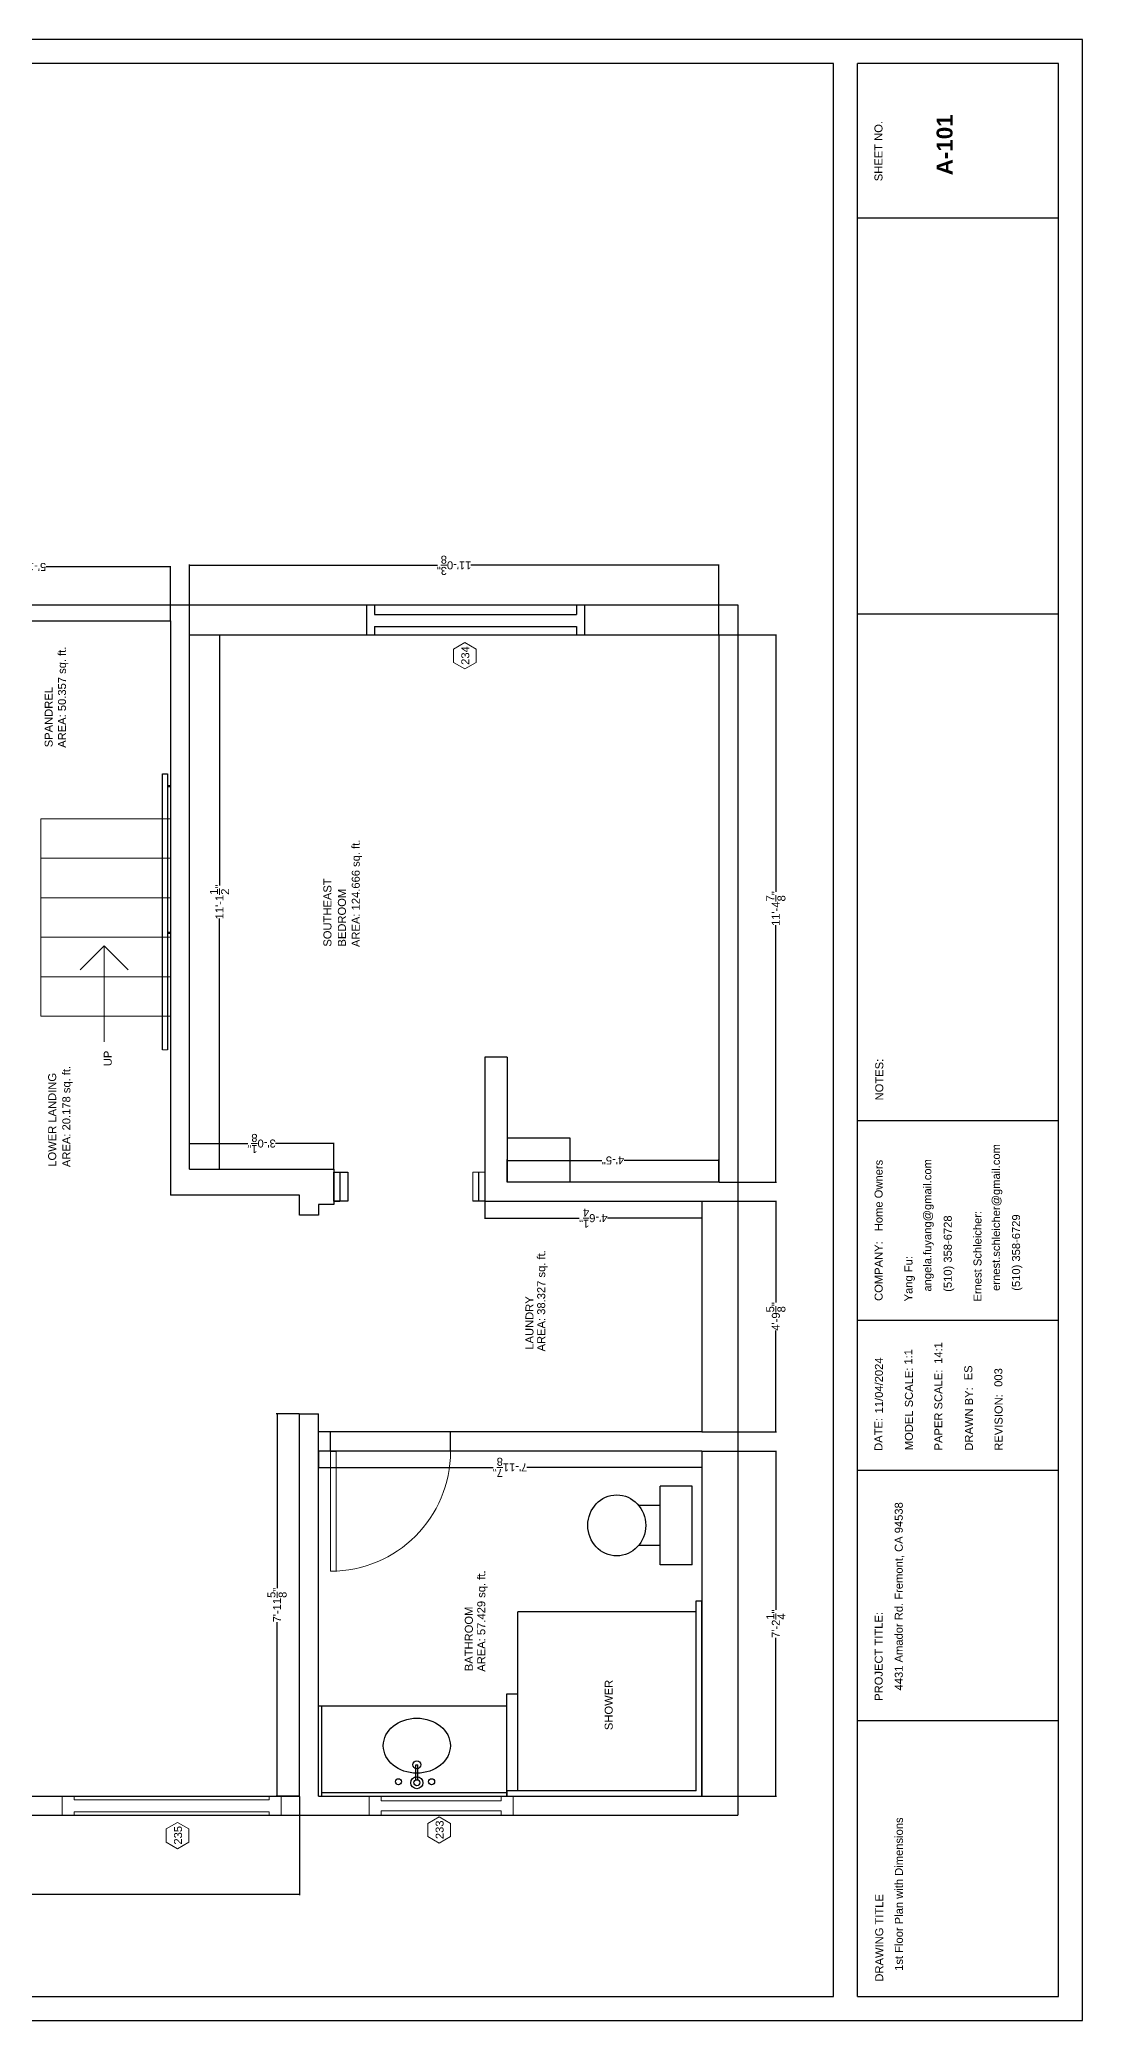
# Model space of a CAD drawing. Header units: inches. Extents: x -601 to 0, y 0 to 495.
# Drawn here: x -260.8 to 0, y 0 to 495.1 of the extents above; entities that cross this region are included whole.
import ezdxf

# ---------------------------------------------------------------- set-up
doc = ezdxf.new("R2010")
doc.units = ezdxf.units.IN
doc.header["$MEASUREMENT"] = 0
doc.layers.get('0').update_dxf_attribs({"color": 1, "lineweight": 9})
for name, color, linetype, lineweight in [('00-page-edge', 7, 'Continuous', 9), ('A101-Dimensions', 7, 'Continuous', 9), ('A101-Floorplan-1st-floor', 7, 'Continuous', 9), ('A101-Text', 7, 'Continuous', 9)]:
    doc.layers.add(name, color=color, linetype=linetype, lineweight=lineweight)
doc.layers.add('Title Block', color=7, linetype='Continuous')
doc.layers.add('Title Block Text', color=7, linetype='Continuous')
doc.styles.add('Large', font='Arial Bold.ttf', dxfattribs={"height": 4})
doc.styles.get("Standard").update_dxf_attribs({"font": 'Arial.ttf', "height": 2})
doc.dimstyles.get("Standard").update_dxf_attribs({"dimtxt": 0.18, "dimasz": 0.1175, "dimexe": 0.18, "dimexo": 0.0625, "dimgap": 0.09, "dimtad": 0, "dimtoh": 1, "dimdec": 3, "dimzin": 0, "dimdsep": 46, "dimlunit": 4, "dimtxsty": 'Standard', "dimblk": 'ARCHTICK', "dimblk1": 'ARCHTICK', "dimblk2": 'ARCHTICK', "dimcen": 0.09, "dimadec": 1, "dimazin": 0, "dimtfac": 1, "dimtdec": 3, "dimtofl": 0, "dimtmove": 0, "dimatfit": 3, "dimfxl": 1, "dimtolj": 1, "dimtzin": 0, "dimarcsym": 0})

# ---------------------------------------------------------------- blocks, each defined once
blk = doc.blocks.new('L1-bathroom-door')
at = {"layer": 'A101-Floorplan-1st-floor'}
for p, q in [((0, 0), (-30, 0)), ((0, -1.375), (-30, -1.375))]:
    blk.add_line(p, q, dxfattribs=at)
at = {"layer": 'A101-Floorplan-1st-floor', "lineweight": 30}
blk.add_line((0, 0), (0, -1.375), dxfattribs=at)
at = {"layer": 'A101-Floorplan-1st-floor'}
blk.add_arc((0, 0), 30, 180, 270, dxfattribs=at)
blk = doc.blocks.new('L1-bathroom-window')
at = {"layer": 'A101-Floorplan-1st-floor'}
for p, q in [((0, 36), (-4.76, 36)), ((-3.69, 33), (-4.76, 33)), ((-3.69, 3), (-3.69, 33)), ((0, 33), (-1.19, 33)), ((-1.19, 3), (-1.19, 33)), ((-4.76, 3), (-3.69, 3)), ((-4.76, 0), (0, 0)), ((-1.19, 3), (0, 3))]:
    blk.add_line(p, q, dxfattribs=at)
at = {"layer": 'A101-Floorplan-1st-floor', "lineweight": 30}
for p, q in [((-4.76, 36), (-4.76, 33)), ((0, 36), (-0.01, 33)), ((-4.76, 3), (-4.76, 0)), ((-0.01, 3), (0, 0))]:
    blk.add_line(p, q, dxfattribs=at)
blk = doc.blocks.new('L1-family-room-window')
at = {"layer": 'A101-Floorplan-1st-floor'}
for p, q in [((0.01, 54.75), (-4.75, 54.75)), ((-3.93, 51.75), (-4.75, 51.75)), ((-3.93, 3), (-3.93, 51.75)), ((0.01, 51.75), (-0.93, 51.75)), ((-0.93, 3), (-0.93, 51.75)), ((-4.75, 3), (-3.93, 3)), ((-4.75, 0), (0.01, 0)), ((-0.93, 3), (0.01, 3))]:
    blk.add_line(p, q, dxfattribs=at)
at = {"layer": 'A101-Floorplan-1st-floor', "lineweight": 30}
for p, q in [((-4.75, 54.75), (-4.75, 51.75)), ((0.01, 54.75), (0.01, 51.75)), ((-4.75, 3), (-4.75, 0)), ((0, 3), (0.01, 0))]:
    blk.add_line(p, q, dxfattribs=at)
blk = doc.blocks.new('L1-toilet')
at = {"lineweight": 30}
for p, q in [((-14.81, 8), (-14.81, 13.4)), ((-4.81, 8), (-4.81, 13.4)), ((-19.63, 0), (-19.63, 8)), ((-19.63, 8), (0, 8)), ((0, 0), (0, 8)), ((-19.63, 0), (0, 0))]:
    blk.add_line(p, q, dxfattribs=at)
blk.add_ellipse((-9.81, 18.88), major_axis=(7.62, 0), ratio=0.95082, dxfattribs=at)
blk = doc.blocks.new('L1-bathroom-sink-faucets-bowl')
at = {"lineweight": 30}
for p, q in [((2.21, 0.25), (5.98, 0.25)), ((5.98, 0.25), (5.98, -0.25)), ((2.21, -0.25), (5.98, -0.25))]:
    blk.add_line(p, q, dxfattribs=at)
for centre, radius in [((1.75, 4.59), 0.75), ((1.5, 0), 1.5), ((1.5, 0), 0.75), ((6, 0), 1), ((1.75, -3.69), 0.75)]:
    blk.add_circle(centre, radius, dxfattribs=at)
blk.add_ellipse((10.75, 0), major_axis=(0, -8.38), ratio=0.820896, dxfattribs=at)
blk = doc.blocks.new('L1-granite-splash-and-counter')
at = {"layer": 'A101-Floorplan-1st-floor', "lineweight": 30}
for p, q in [((0, 0), (22.63, 0)), ((0, 0), (0, -0.88)), ((22.63, 0), (22.63, -47.13)), ((0, -0.88), (22.63, -0.88)), ((0, -0.88), (0, -47.13)), ((0.88, -47.13), (0.88, -0.88)), ((0, -47.13), (0.88, -47.13)), ((0.88, -47.13), (22.63, -47.13))]:
    blk.add_line(p, q, dxfattribs=at)
blk = doc.blocks.new('L1-shower-tiles-and-glass-walls')
at = {"layer": 'A101-Floorplan-1st-floor', "lineweight": 30}
for p, q in [((1.37, 48.75), (0, 48.75)), ((0, 48.75), (0, 48.75)), ((0, 48.75), (0, 0)), ((1.37, 1.37), (1.37, 48.75)), ((1.37, 48.75), (25.62, 48.75)), ((1.37, 46), (46.12, 46)), ((25.62, 48.75), (25.62, 46)), ((46.12, 1.37), (46.12, 46)), ((0, 0), (48.88, 0)), ((1.37, 1.37), (48.88, 1.37)), ((48.88, 1.37), (48.88, 0))]:
    blk.add_line(p, q, dxfattribs=at)
blk = doc.blocks.new('_ArchTick')
at = {"color": 0, "linetype": 'ByBlock', "lineweight": 30, "const_width": 0.15}
blk.add_lwpolyline([(-0.5, -0.5), (0.5, 0.5)], dxfattribs=at)
blk = doc.blocks.new('*D181')
at = {"layer": 'A101-Dimensions', "color": 0, "lineweight": -2, "transparency": 16777216}
for p, q in [((-523.24, 55.97), (-523.24, 31.27)), ((-195.83, 55.97), (-195.83, 31.27)), ((-523.24, 31.45), (-363.8, 31.45)), ((-195.83, 31.45), (-355.27, 31.45))]:
    blk.add_line(p, q, dxfattribs=at)
at = {"layer": 'A101-Dimensions', "color": 0, "lineweight": -2, "transparency": 16777216, "xscale": 0.1175, "yscale": 0.1175, "zscale": 0.1175, "rotation": 180}
blk.add_blockref('_ArchTick', (-523.24, 31.45), dxfattribs=at)
at = {"layer": 'A101-Dimensions', "color": 0, "lineweight": -2, "transparency": 16777216, "xscale": 0.1175, "yscale": 0.1175, "zscale": 0.1175}
blk.add_blockref('_ArchTick', (-195.83, 31.45), dxfattribs=at)
at = {"layer": 'A101-Dimensions', "color": 0, "lineweight": 5, "transparency": 16777216, "insert": (-359.53, 31.45), "char_height": 2, "attachment_point": 5, "rotation": 180}
blk.add_mtext('\\A1;27\'-3{\\H1x;\\S3/8;}"', dxfattribs=at)
blk = doc.blocks.new('*D186')
at = {"layer": 'A101-Dimensions', "color": 0, "lineweight": -2, "transparency": 16777216}
for p, q in [((-195.89, 151.6), (-201.6, 151.6)), ((-201.42, 151.6), (-201.42, 108.07)), ((-201.42, 56.04), (-201.42, 99.57)), ((-195.89, 56.04), (-201.6, 56.04))]:
    blk.add_line(p, q, dxfattribs=at)
at = {"layer": 'A101-Dimensions', "color": 0, "lineweight": -2, "transparency": 16777216, "xscale": 0.1175, "yscale": 0.1175, "zscale": 0.1175}
for p, rotation in [((-201.42, 151.6), 90), ((-201.42, 56.04), 270)]:
    blk.add_blockref('_ArchTick', p, dxfattribs=dict(at, rotation=rotation))
at = {"layer": 'A101-Dimensions', "color": 0, "lineweight": 5, "transparency": 16777216, "insert": (-201.42, 103.82), "char_height": 2, "attachment_point": 5, "rotation": 90}
blk.add_mtext('\\A1;7\'-11{\\H1x;\\S5/8;}"', dxfattribs=at)
blk = doc.blocks.new('*D187')
at = {"layer": 'A101-Dimensions', "color": 0, "lineweight": -2, "transparency": 16777216}
for p, q in [((-223.26, 346.32), (-215.63, 346.32)), ((-215.81, 346.32), (-215.81, 283.73)), ((-215.81, 212.82), (-215.81, 275.41)), ((-223.26, 212.82), (-215.63, 212.82))]:
    blk.add_line(p, q, dxfattribs=at)
at = {"layer": 'A101-Dimensions', "color": 0, "lineweight": -2, "transparency": 16777216, "xscale": 0.1175, "yscale": 0.1175, "zscale": 0.1175}
for p, rotation in [((-215.81, 346.32), 90), ((-215.81, 212.82), 270)]:
    blk.add_blockref('_ArchTick', p, dxfattribs=dict(at, rotation=rotation))
at = {"layer": 'A101-Dimensions', "color": 0, "lineweight": 5, "transparency": 16777216, "insert": (-215.81, 279.57), "char_height": 2, "attachment_point": 5, "rotation": 90}
blk.add_mtext('\\A1;11\'-1{\\H1x;\\S1/2;}"', dxfattribs=at)
blk = doc.blocks.new('*D188')
at = {"layer": 'A101-Dimensions', "color": 0, "lineweight": -2, "transparency": 16777216}
for p, q in [((-223.32, 212.88), (-223.32, 219.37)), ((-223.32, 219.19), (-208.75, 219.19)), ((-187.23, 219.19), (-201.8, 219.19)), ((-187.23, 212.88), (-187.23, 219.37))]:
    blk.add_line(p, q, dxfattribs=at)
at = {"layer": 'A101-Dimensions', "color": 0, "lineweight": -2, "transparency": 16777216, "xscale": 0.1175, "yscale": 0.1175, "zscale": 0.1175, "rotation": 180}
blk.add_blockref('_ArchTick', (-223.32, 219.19), dxfattribs=at)
at = {"layer": 'A101-Dimensions', "color": 0, "lineweight": -2, "transparency": 16777216, "xscale": 0.1175, "yscale": 0.1175, "zscale": 0.1175}
blk.add_blockref('_ArchTick', (-187.23, 219.19), dxfattribs=at)
at = {"layer": 'A101-Dimensions', "color": 0, "lineweight": 5, "transparency": 16777216, "insert": (-205.28, 219.19), "char_height": 2, "attachment_point": 5, "rotation": 180}
blk.add_mtext('\\A1;3\'-0{\\H1x;\\S1/8;}"', dxfattribs=at)
blk = doc.blocks.new('*D189')
at = {"layer": 'A101-Dimensions', "color": 0, "lineweight": -2, "transparency": 16777216}
for p, q in [((-223.32, 346.38), (-223.32, 363.91)), ((-223.32, 363.73), (-161.28, 363.73)), ((-90.93, 363.73), (-152.97, 363.73)), ((-90.93, 346.38), (-90.93, 363.91))]:
    blk.add_line(p, q, dxfattribs=at)
at = {"layer": 'A101-Dimensions', "color": 0, "lineweight": -2, "transparency": 16777216, "xscale": 0.1175, "yscale": 0.1175, "zscale": 0.1175, "rotation": 180}
blk.add_blockref('_ArchTick', (-223.32, 363.73), dxfattribs=at)
at = {"layer": 'A101-Dimensions', "color": 0, "lineweight": -2, "transparency": 16777216, "xscale": 0.1175, "yscale": 0.1175, "zscale": 0.1175}
blk.add_blockref('_ArchTick', (-90.93, 363.73), dxfattribs=at)
at = {"layer": 'A101-Dimensions', "color": 0, "lineweight": 5, "transparency": 16777216, "insert": (-157.13, 363.73), "char_height": 2, "attachment_point": 5, "rotation": 180}
blk.add_mtext('\\A1;11\'-0{\\H1x;\\S3/8;}"', dxfattribs=at)
blk = doc.blocks.new('*D190')
at = {"layer": 'A101-Dimensions', "color": 0, "lineweight": -2, "transparency": 16777216}
for p, q in [((-95.14, 142.29), (-76.49, 142.29)), ((-76.67, 142.29), (-76.67, 102.66)), ((-76.67, 56.04), (-76.67, 95.66)), ((-95.14, 56.04), (-76.49, 56.04))]:
    blk.add_line(p, q, dxfattribs=at)
at = {"layer": 'A101-Dimensions', "color": 0, "lineweight": -2, "transparency": 16777216, "xscale": 0.1175, "yscale": 0.1175, "zscale": 0.1175}
for p, rotation in [((-76.67, 142.29), 90), ((-76.67, 56.04), 270)]:
    blk.add_blockref('_ArchTick', p, dxfattribs=dict(at, rotation=rotation))
at = {"layer": 'A101-Dimensions', "color": 0, "lineweight": 5, "transparency": 16777216, "insert": (-76.67, 99.16), "char_height": 2, "attachment_point": 5, "rotation": 90}
blk.add_mtext('\\A1;7\'-2{\\H1x;\\S1/4;}"', dxfattribs=at)
blk = doc.blocks.new('*D191')
at = {"layer": 'A101-Dimensions', "color": 0, "lineweight": -2, "transparency": 16777216}
for p, q in [((-95.14, 204.76), (-76.49, 204.76)), ((-76.67, 204.76), (-76.67, 179.48)), ((-76.67, 147.16), (-76.67, 172.44)), ((-95.14, 147.16), (-76.49, 147.16))]:
    blk.add_line(p, q, dxfattribs=at)
at = {"layer": 'A101-Dimensions', "color": 0, "lineweight": -2, "transparency": 16777216, "xscale": 0.1175, "yscale": 0.1175, "zscale": 0.1175}
for p, rotation in [((-76.67, 204.76), 90), ((-76.67, 147.16), 270)]:
    blk.add_blockref('_ArchTick', p, dxfattribs=dict(at, rotation=rotation))
at = {"layer": 'A101-Dimensions', "color": 0, "lineweight": 5, "transparency": 16777216, "insert": (-76.67, 175.96), "char_height": 2, "attachment_point": 5, "rotation": 90}
blk.add_mtext('\\A1;4\'-9{\\H1x;\\S5/8;}"', dxfattribs=at)
blk = doc.blocks.new('*D192')
at = {"layer": 'A101-Dimensions', "color": 0, "lineweight": -2, "transparency": 16777216}
for p, q in [((-90.86, 346.32), (-76.49, 346.32)), ((-76.67, 346.32), (-76.67, 282.07)), ((-76.67, 209.51), (-76.67, 273.76)), ((-90.86, 209.51), (-76.49, 209.51))]:
    blk.add_line(p, q, dxfattribs=at)
at = {"layer": 'A101-Dimensions', "color": 0, "lineweight": -2, "transparency": 16777216, "xscale": 0.1175, "yscale": 0.1175, "zscale": 0.1175}
for p, rotation in [((-76.67, 346.32), 90), ((-76.67, 209.51), 270)]:
    blk.add_blockref('_ArchTick', p, dxfattribs=dict(at, rotation=rotation))
at = {"layer": 'A101-Dimensions', "color": 0, "lineweight": 5, "transparency": 16777216, "insert": (-76.67, 277.91), "char_height": 2, "attachment_point": 5, "rotation": 90}
blk.add_mtext('\\A1;11\'-4{\\H1x;\\S7/8;}"', dxfattribs=at)
blk = doc.blocks.new('*D193')
at = {"layer": 'A101-Dimensions', "color": 0, "lineweight": -2, "transparency": 16777216}
for p, q in [((-143.86, 209.57), (-143.86, 215.16)), ((-143.86, 214.98), (-120.18, 214.98)), ((-90.93, 214.98), (-114.61, 214.98)), ((-90.93, 209.57), (-90.93, 215.16))]:
    blk.add_line(p, q, dxfattribs=at)
at = {"layer": 'A101-Dimensions', "color": 0, "lineweight": -2, "transparency": 16777216, "xscale": 0.1175, "yscale": 0.1175, "zscale": 0.1175, "rotation": 180}
blk.add_blockref('_ArchTick', (-143.86, 214.98), dxfattribs=at)
at = {"layer": 'A101-Dimensions', "color": 0, "lineweight": -2, "transparency": 16777216, "xscale": 0.1175, "yscale": 0.1175, "zscale": 0.1175}
blk.add_blockref('_ArchTick', (-90.93, 214.98), dxfattribs=at)
at = {"layer": 'A101-Dimensions', "color": 0, "lineweight": 5, "transparency": 16777216, "insert": (-117.4, 214.98), "char_height": 2, "attachment_point": 5, "rotation": 180}
blk.add_mtext('\\A1;4\'-5"', dxfattribs=at)
blk = doc.blocks.new('*D194')
at = {"layer": 'A101-Dimensions', "color": 0, "lineweight": -2, "transparency": 16777216}
for p, q in [((-149.45, 204.69), (-149.45, 200.36)), ((-95.2, 204.69), (-95.2, 200.36)), ((-149.45, 200.54), (-125.87, 200.54)), ((-95.2, 200.54), (-118.78, 200.54))]:
    blk.add_line(p, q, dxfattribs=at)
at = {"layer": 'A101-Dimensions', "color": 0, "lineweight": -2, "transparency": 16777216, "xscale": 0.1175, "yscale": 0.1175, "zscale": 0.1175, "rotation": 180}
blk.add_blockref('_ArchTick', (-149.45, 200.54), dxfattribs=at)
at = {"layer": 'A101-Dimensions', "color": 0, "lineweight": -2, "transparency": 16777216, "xscale": 0.1175, "yscale": 0.1175, "zscale": 0.1175}
blk.add_blockref('_ArchTick', (-95.2, 200.54), dxfattribs=at)
at = {"layer": 'A101-Dimensions', "color": 0, "lineweight": 5, "transparency": 16777216, "insert": (-122.32, 200.54), "char_height": 2, "attachment_point": 5, "rotation": 180}
blk.add_mtext('\\A1;4\'-6{\\H1x;\\S1/4;}"', dxfattribs=at)
blk = doc.blocks.new('*D195')
at = {"layer": 'A101-Dimensions', "color": 0, "lineweight": -2, "transparency": 16777216}
for p, q in [((-191.08, 142.22), (-191.08, 138.05)), ((-95.2, 142.22), (-95.2, 138.05)), ((-191.08, 138.23), (-147.38, 138.23)), ((-95.2, 138.23), (-138.9, 138.23))]:
    blk.add_line(p, q, dxfattribs=at)
at = {"layer": 'A101-Dimensions', "color": 0, "lineweight": -2, "transparency": 16777216, "xscale": 0.1175, "yscale": 0.1175, "zscale": 0.1175, "rotation": 180}
blk.add_blockref('_ArchTick', (-191.08, 138.23), dxfattribs=at)
at = {"layer": 'A101-Dimensions', "color": 0, "lineweight": -2, "transparency": 16777216, "xscale": 0.1175, "yscale": 0.1175, "zscale": 0.1175}
blk.add_blockref('_ArchTick', (-95.2, 138.23), dxfattribs=at)
at = {"layer": 'A101-Dimensions', "color": 0, "lineweight": 5, "transparency": 16777216, "insert": (-143.14, 138.23), "char_height": 2, "attachment_point": 5, "rotation": 180}
blk.add_mtext('\\A1;7\'-11{\\H1x;\\S7/8;}"', dxfattribs=at)
blk = doc.blocks.new('*D198')
at = {"layer": 'A101-Dimensions', "color": 0, "lineweight": -2, "transparency": 16777216}
for p, q in [((-298.86, 349.88), (-298.86, 363.5)), ((-298.86, 363.32), (-267.75, 363.32)), ((-228.07, 363.32), (-259.18, 363.32)), ((-228.07, 349.88), (-228.07, 363.5))]:
    blk.add_line(p, q, dxfattribs=at)
at = {"layer": 'A101-Dimensions', "color": 0, "lineweight": -2, "transparency": 16777216, "xscale": 0.1175, "yscale": 0.1175, "zscale": 0.1175, "rotation": 180}
blk.add_blockref('_ArchTick', (-298.86, 363.32), dxfattribs=at)
at = {"layer": 'A101-Dimensions', "color": 0, "lineweight": -2, "transparency": 16777216, "xscale": 0.1175, "yscale": 0.1175, "zscale": 0.1175}
blk.add_blockref('_ArchTick', (-228.07, 363.32), dxfattribs=at)
at = {"layer": 'A101-Dimensions', "color": 0, "lineweight": 5, "transparency": 16777216, "insert": (-263.47, 363.32), "char_height": 2, "attachment_point": 5, "rotation": 180}
blk.add_mtext('\\A1;5\'-10{\\H1x;\\S3/4;}"', dxfattribs=at)
blk = doc.blocks.new('L1-south-stairway-5-steps')
at = {"layer": 'A101-Floorplan-1st-floor', "lineweight": 5}
for p, q in [((-49.375, 0), (0, 0)), ((-49.375, 0), (-49.375, -32.40625)), ((-39.5, 0), (-39.5, -32.40625)), ((-29.625, 0), (-29.625, -32.40625)), ((-19.75, 0), (-19.75, -32.40625)), ((-9.875, 0), (-9.875, -32.40625)), ((0, 0), (0, -32.40625))]:
    blk.add_line(p, q, dxfattribs=at)
blk = doc.blocks.new('L1-south-stairway-handrail')
at = {"layer": 'A101-Floorplan-1st-floor', "lineweight": -3}
for p, q in [((-57.8, 1.25), (11.23, 1.25)), ((11.23, 0), (-57.8, 0)), ((-28.71, -0.75), (-28.71, 0)), ((-28.46, -0.75), (-28.46, 0)), ((8.09, 0), (8.09, -0.75)), ((8.34, 0), (8.34, -0.75)), ((11.23, 1.25), (11.23, 0))]:
    blk.add_line(p, q, dxfattribs=at)
at = {"layer": 'A101-Floorplan-1st-floor', "lineweight": 5}
blk.add_line((-57.8, 1.25), (-57.8, 0), dxfattribs=at)
blk = doc.blocks.new('L1-arrow')
at = {"lineweight": 5}
for p, q in [((188.32, -365.98), (182.32, -359.98)), ((182.32, -365.98), (164.32, -365.98)), ((182.32, -365.98), (188.32, -365.98)), ((188.32, -365.98), (182.32, -371.98))]:
    blk.add_line(p, q, dxfattribs=at)
blk = doc.blocks.new('L1-south-east-bedroom-window')
at = {"layer": 'A101-Floorplan-1st-floor', "lineweight": -3}
for p, q in [((7.5, 54.5), (0, 54.5)), ((0, 54.5), (0, 52.5)), ((7.5, 54.5), (7.5, 52.5)), ((2.15, 52.5), (0, 52.5)), ((2.15, 52.5), (2.13, 2)), ((5.1, 52.5), (5.12, 2)), ((7.5, 52.5), (5.1, 52.5)), ((2.13, 2), (0, 2)), ((0, 2), (0, 0)), ((7.5, 0), (0, 0)), ((7.5, 2), (5.12, 2)), ((7.5, 2), (7.5, 0))]:
    blk.add_line(p, q, dxfattribs=at)
blk = doc.blocks.new('window-233')
blk.add_lwpolyline([(-1.66, 2.84), (-3.31, -0.01), (-1.66, -2.87), (1.63, -2.87), (3.28, -0.01), (1.63, 2.84)], close=True)
blk.add_text('233', height=2).set_placement((-2.29, -1.12))
blk = doc.blocks.new('window-235')
blk.add_lwpolyline([(-2, 2.97), (-3.65, 0.11), (-2, -2.74), (1.3, -2.74), (2.94, 0.11), (1.3, 2.97)], close=True)
blk.add_text('235', height=2).set_placement((-2.63, -1))
blk = doc.blocks.new('window-234')
blk.add_lwpolyline([(-1.79, 3.01), (-3.44, 0.15), (-1.79, -2.7), (1.51, -2.7), (3.16, 0.15), (1.51, 3.01)], close=True)
blk.add_text('234', height=2).set_placement((-2.41, -0.96))

msp = doc.modelspace()

# ---------------------------------------------------------------- linework, layer by layer
for p, q in [((-50.2738, 6), (-50.2738, 6)), ((-50.2738, 6), (-50.2738, 6)), ((-48, 6), (-48, 6)), ((-48, 6), (-48, 6))]:
    msp.add_line(p, q)
at = {"layer": '00-page-edge', "lineweight": -3}
for p, q in [((0, 495.1368), (-600.528, 495.1368)), ((0, 0), (0, 495.1368)), ((-62.2738, 489.1368), (-594.526, 489.1368)), ((-62.2738, 6), (-62.2738, 489.1368)), ((-594.365, 6), (-62.2738, 6)), ((-600.3608, 0), (0, 0))]:
    msp.add_line(p, q, dxfattribs=at)
at = {"layer": 'A101-Floorplan-1st-floor', "lineweight": -3}
for p, q in [((-332.9567, 353.8173), (-86.177, 353.8173)), ((-86.177, 353.8173), (-86.177, 51.2875)), ((-298.856, 349.8187), (-228.0748, 349.8187)), ((-228.0748, 349.8187), (-228.0748, 206.3187)), ((-223.3248, 212.8187), (-223.3248, 346.3187)), ((-223.3248, 346.3187), (-90.927, 346.3187)), ((-90.927, 346.3187), (-90.927, 209.5062)), ((-143.8645, 240.7562), (-149.4498, 240.7562)), ((-149.4498, 240.7562), (-149.4498, 204.7562)), ((-143.8645, 240.7562), (-143.8645, 209.5062)), ((-128.0833, 220.5062), (-143.8645, 220.5062)), ((-128.0833, 209.5062), (-128.0833, 220.5062)), ((-223.3248, 212.8187), (-187.231, 212.8187)), ((-187.231, 212.8187), (-187.231, 203.9437)), ((-187.231, 204.7562), (-187.231, 212.0062)), ((-187.231, 212.0062), (-183.731, 212.0062)), ((-185.731, 212.0062), (-185.731, 204.7562)), ((-183.731, 212.0062), (-183.731, 204.7562)), ((-150.9498, 204.7562), (-150.9498, 212.0062)), ((-149.4498, 212.0062), (-149.4498, 204.7562)), ((-90.927, 209.5062), (-143.8645, 209.5062)), ((-195.8317, 206.3187), (-228.0748, 206.3187)), ((-195.8317, 201.2562), (-195.8317, 206.3187)), ((-187.231, 203.9437), (-191.0817, 203.9437)), ((-191.0817, 203.9437), (-191.0817, 201.2562)), ((-187.231, 204.7562), (-185.731, 204.7562)), ((-183.731, 204.7562), (-187.231, 204.7562)), ((-149.4498, 204.7562), (-152.4498, 204.7562)), ((-149.4498, 204.7562), (-95.1998, 204.7562)), ((-95.1998, 204.7562), (-95.1998, 147.1625)), ((-191.0817, 201.2562), (-195.8317, 201.2562)), ((-195.8317, 56.0375), (-195.8317, 151.6)), ((-195.8317, 151.6), (-191.0817, 151.6)), ((-191.0817, 56.0375), (-191.0817, 151.6)), ((-95.1998, 147.1625), (-191.0817, 147.1625)), ((-188.0192, 147.1625), (-191.0817, 147.1625)), ((-188.0192, 142.2875), (-188.0192, 147.1625)), ((-158.0192, 142.2875), (-158.0192, 147.1625)), ((-95.1998, 142.2875), (-191.0817, 142.2875)), ((-95.1998, 142.2875), (-95.1998, 56.0375)), ((-523.238, 56.0375), (-195.8317, 56.0375)), ((-191.0817, 56.0375), (-95.1998, 56.0375)), ((-527.988, 51.2875), (-86.177, 51.2875))]:
    msp.add_line(p, q, dxfattribs=at)
at = {"layer": 'A101-Floorplan-1st-floor', "lineweight": 5}
for p, q in [((-152.4498, 204.7562), (-152.4498, 212.0062)), ((-152.4498, 212.0062), (-149.4498, 212.0062))]:
    msp.add_line(p, q, dxfattribs=at)
at = {"layer": 'Title Block'}
for p, q in [((-56.2738, 6), (-56.2738, 489.1368)), ((-6, 489.1368), (-56.2738, 489.1368)), ((-6, 450.5228), (-56.2738, 450.5228)), ((-6, 351.4866), (-56.2738, 351.4866)), ((-56.2738, 224.9866), (-6, 224.9866)), ((-56.2738, 175.0416), (-6, 175.0416)), ((-56.2738, 137.5468), (-6, 137.5468)), ((-56.2738, 74.9815), (-6, 74.9815)), ((-56.2738, 6), (-6, 6))]:
    msp.add_line(p, q, dxfattribs=at)
at = {"layer": 'Title Block', "lineweight": -3}
msp.add_line((-6, 6), (-6, 489.1368), dxfattribs=at)

# ---------------------------------------------------------------- block references
at = {"lineweight": 5, "rotation": 89.99999999999999}
for name, p in [('L1-south-stairway-handrail', (-228.8248, 300.3798)), ('L1-south-stairway-5-steps', (-260.481, 300.3798))]:
    msp.add_blockref(name, p, dxfattribs=at)
at = {"lineweight": -3, "rotation": 89.99999999999999}
for name, p in [('L1-bathroom-door', (-188.0192, 142.2875)), ('L1-shower-tiles-and-glass-walls', (-95.1998, 56.0375))]:
    msp.add_blockref(name, p, dxfattribs=at)
at = {"layer": 'A101-Floorplan-1st-floor', "lineweight": 5, "rotation": 89.99999999999999}
for name, p in [('L1-south-east-bedroom-window', (-124.5435, 346.3187)), ('window-234', (-154.2931, 341.2576)), ('L1-arrow', (-610.6086, 80.2707)), ('window-233', (-160.8763, 47.602)), ('window-235', (-226.1724, 46.5635))]:
    msp.add_blockref(name, p, dxfattribs=at)
at = {"layer": 'A101-Floorplan-1st-floor', "lineweight": -3, "rotation": 89.99999999999999}
for name, p in [('L1-toilet', (-97.5748, 133.5375)), ('L1-granite-splash-and-counter', (-191.0817, 56.0375)), ('L1-bathroom-sink-faucets-bowl', (-166.4498, 57.9125)), ('L1-family-room-window', (-200.363, 56.0375)), ('L1-bathroom-window', (-142.3322, 56.043))]:
    msp.add_blockref(name, p, dxfattribs=at)

# ---------------------------------------------------------------- texts
at = {"layer": 'A101-Floorplan-1st-floor', "lineweight": 5}
msp.add_text('UP', height=2, rotation=90, dxfattribs=at).set_placement((-242.7605, 238.5236))
at = {"layer": 'A101-Text', "lineweight": 5}
for s, p in [('AREA: 50.357 sq. ft.', (-254.1997, 318.1066)), ('SPANDREL', (-257.5311, 318.2417)), ('AREA: 124.666 sq. ft.', (-180.7284, 268.3027)), ('SOUTHEAST', (-187.811, 268.4022)), ('BEDROOM', (-184.1895, 268.427)), ('AREA: 20.178 sq. ft.', (-253.1009, 213.297)), ('LOWER LANDING', (-256.6486, 213.3881)), ('AREA: 38.327 sq. ft.', (-134.3509, 167.2142)), ('LAUNDRY', (-137.2841, 167.6544)), ('AREA: 57.429 sq. ft.', (-149.3391, 87.1546)), ('BATHROOM', (-152.4482, 87.294)), ('SHOWER', (-117.468, 72.5642))]:
    msp.add_text(s, height=2, rotation=90, dxfattribs=at).set_placement(p)
at = {"layer": 'Title Block Text', "style": 'Large'}
msp.add_text('A-101', height=4, rotation=90, dxfattribs=at).set_placement((-32.4685, 461.2292))
at = {"layer": 'Title Block Text'}
for s, p in [('SHEET NO.', (-49.9961, 459.7385)), ('NOTES:', (-49.7964, 229.9668)), ('ernest.schleicher@gmail.com', (-20.6167, 182.3627)), ('Home Owners', (-49.9728, 197.2658)), ('angela.fuyang@gmail.com', (-37.7758, 182.1777)), ('(510) 358-6728', (-32.6716, 182.1126)), ('Ernest Schleicher:', (-25.2347, 179.6915)), ('(510) 358-6729', (-15.5883, 182.3803)), ('COMPANY:', (-49.9587, 179.8432)), ('Yang Fu:', (-42.4956, 179.726)), ('14:1', (-35.0511, 164.1124)), ('11/04/2024', (-49.8854, 151.7304)), ('1:1', (-42.5365, 163.9212)), ('ES', (-27.5445, 159.9989)), ('MODEL SCALE:', (-42.389, 142.5256)), ('PAPER SCALE:', (-35.0207, 142.4595)), ('003', (-20.0139, 158.3614)), ('DRAWN BY:', (-27.3721, 142.4071)), ('REVISION:', (-19.9642, 142.4025)), ('DATE:', (-50.0044, 142.354)), ('4431 Amador Rd. Fremont, CA 94538', (-44.9245, 82.4775)), ('PROJECT TITLE:', (-49.9526, 79.8878)), ('1st Floor Plan with Dimensions', (-44.8953, 12.3827)), ('DRAWING TITLE', (-49.8086, 9.6863))]:
    msp.add_text(s, height=2, rotation=90, dxfattribs=at).set_placement(p)

# ---------------------------------------------------------------- dimensions: what is measured, and where the dimension line sits
at = {"layer": 'A101-Dimensions', "lineweight": 5}
for base, p1, p2, angle, picture, middle in [((-228.0748, 363.3155), (-298.856, 349.8187), (-228.0748, 349.8187), 180, '*D198', (-263.4654, 363.3155)), ((-90.927, 363.7264), (-223.3248, 346.3187), (-90.927, 346.3187), 180, '*D189', (-157.1259, 363.7264)), ((-215.8124, 346.3187), (-223.3248, 212.8187), (-223.3248, 346.3187), 90, '*D187', (-215.8124, 279.5687)), ((-76.6661958403, 209.5062252965), (-90.927018806, 346.3187252965), (-90.927018806, 209.5062252965), 90, '*D192', (-76.6661958403, 277.9124752965)), ((-187.231, 219.1868), (-223.3248, 212.8187), (-187.231, 212.8187), 180, '*D188', (-205.2779, 219.1868)), ((-143.864518806, 214.9767873566), (-90.927018806, 209.5062252965), (-143.864518806, 209.5062252965), 180, '*D193', (-117.395768806, 214.9767873566)), ((-95.1998, 200.5381), (-149.4498, 204.7562), (-95.1998, 204.7562), 180, '*D194', (-122.3248, 200.5381)), ((-76.6662, 147.1625), (-95.1998, 204.7562), (-95.1998, 147.1625), 90, '*D191', (-76.6662, 175.9594)), ((-201.4242271854, 151.5999752965), (-195.8317274888, 56.0374752965), (-195.8317274888, 151.5999752965), 90, '*D186', (-201.4242271854, 103.8187252965)), ((-191.0817, 138.231), (-95.1998, 142.2875), (-191.0817, 142.2875), 180, '*D195', (-143.1408, 138.231)), ((-76.6662, 56.0375), (-95.1998, 142.2875), (-95.1998, 56.0375), 90, '*D190', (-76.6662, 99.1625)), ((-195.8317, 31.4504), (-523.238, 56.0375), (-195.8317, 56.0375), 180, '*D181', (-359.5349, 31.4504))]:
    dim = msp.add_linear_dim(base=base, p1=p1, p2=p2, angle=angle, dimstyle='Standard', dxfattribs=at)
    dim.commit()
    dim.dimension.update_dxf_attribs({"geometry": picture, "text_midpoint": middle})

doc.saveas('drawing.dxf')
